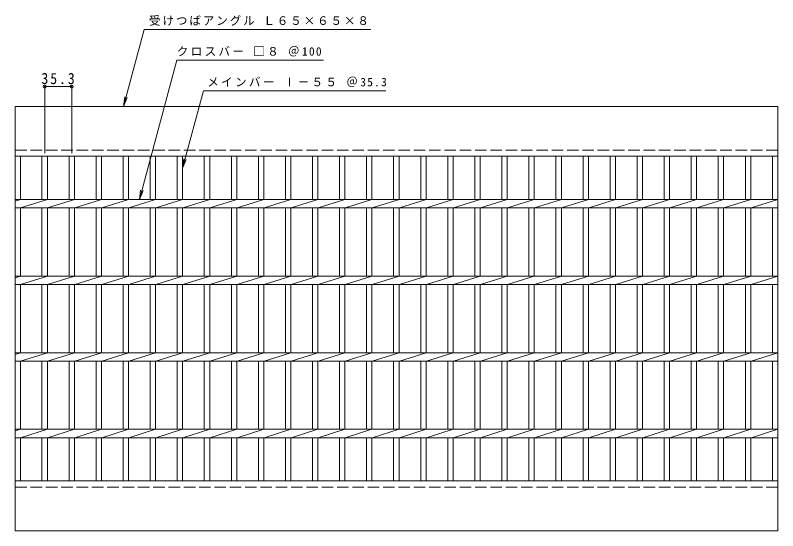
# Model space of a CAD drawing. Units: millimetres, scale not verified. Extents: x -775 to 923, y -681 to 682.
# Drawn here: x -773 to 222, y 8 to 682 of the extents above; entities that cross this region are included whole.
import ezdxf

# ---------------------------------------------------------------- set-up
doc = ezdxf.new("R2010")
doc.units = ezdxf.units.MM
doc.header["$LTSCALE"] = 5
doc.header["$PDMODE"] = 32
doc.header["$PDSIZE"] = 4
doc.linetypes.add('DASHED3', pattern=[4, 3, -1])
for name, color, linetype, lineweight in [('A-1_ピット', 2, 'Continuous', 9), ('A-2_蓋', 3, 'Continuous', 9), ('A-4_寸法', 7, 'Continuous', 9)]:
    doc.layers.add(name, color=color, linetype=linetype, lineweight=lineweight)
doc.styles.add('ＭＳ ゴシック', font='')
doc.styles.get('ＭＳ ゴシック').set_extended_font_data('MS Gothic')

msp = doc.modelspace()

# ---------------------------------------------------------------- linework, layer by layer
at = {"layer": 'A-1_ピット'}
for p, q in [((221.594, 562.463), (-773.406, 562.463)), ((-773.406, 562.463), (-773.406, 497.463)), ((221.594, 562.463), (221.594, 497.463)), ((221.594, 497.463), (-773.406, 497.463)), ((-773.406, 8.464), (-773.406, 73.464)), ((221.594, 73.464), (-773.406, 73.464))]:
    msp.add_line(p, q, dxfattribs=at)
at = {"layer": 'A-1_ピット', "linetype": 'DASHED3'}
for p, q in [((221.594, 505.463), (-773.406, 505.463)), ((221.594, 65.464), (-773.406, 65.464))]:
    msp.add_line(p, q, dxfattribs=at)
at = {"layer": 'A-1_ピット'}
msp.add_lwpolyline([(-773.406, 8.464), (221.594, 8.464), (221.594, 73.464)], dxfattribs=at)
at = {"layer": 'A-2_蓋'}
for p, q in [((-773.406, 497.463), (-773.406, 73.464)), ((-766.406, 440.963), (-766.406, 497.463)), ((-738.506, 497.463), (-738.506, 440.963)), ((-731.506, 497.463), (-731.506, 440.963)), ((-703.206, 497.463), (-703.206, 440.963)), ((-696.206, 497.463), (-696.206, 440.963)), ((-667.906, 497.463), (-667.906, 440.963)), ((-660.906, 497.463), (-660.906, 440.963)), ((-632.606, 497.463), (-632.606, 440.963)), ((-625.606, 497.463), (-625.606, 440.963)), ((-597.306, 497.463), (-597.306, 440.963)), ((-590.306, 497.463), (-590.306, 440.963)), ((-562.006, 497.463), (-562.006, 440.963)), ((-555.006, 497.463), (-555.006, 440.963)), ((-526.706, 497.463), (-526.706, 440.963)), ((-519.706, 497.463), (-519.706, 440.963)), ((-491.406, 497.463), (-491.406, 440.963)), ((-484.406, 497.463), (-484.406, 440.963)), ((-456.106, 497.463), (-456.106, 440.963)), ((-449.106, 497.463), (-449.106, 440.963)), ((-420.806, 497.463), (-420.806, 440.963)), ((-413.806, 497.463), (-413.806, 440.963)), ((-385.506, 497.463), (-385.506, 440.963)), ((-378.506, 497.463), (-378.506, 440.963)), ((-350.206, 497.463), (-350.206, 440.963)), ((-343.206, 497.463), (-343.206, 440.963)), ((-314.906, 497.463), (-314.906, 440.963)), ((-307.906, 497.463), (-307.906, 440.963)), ((-279.606, 497.463), (-279.606, 440.963)), ((-272.606, 497.463), (-272.606, 440.963)), ((-244.306, 497.463), (-244.306, 440.963)), ((-237.306, 497.463), (-237.306, 440.963)), ((-209.006, 497.463), (-209.006, 440.963)), ((-202.006, 497.463), (-202.006, 440.963)), ((-173.706, 497.463), (-173.706, 440.963)), ((-166.706, 497.463), (-166.706, 440.963)), ((-138.406, 497.463), (-138.406, 440.963)), ((-131.406, 497.463), (-131.406, 440.963)), ((-103.106, 497.463), (-103.106, 440.963)), ((-96.106, 497.463), (-96.106, 440.963)), ((-67.806, 497.463), (-67.806, 440.963)), ((-60.806, 497.463), (-60.806, 440.963)), ((-32.506, 497.463), (-32.506, 440.963)), ((-25.506, 497.463), (-25.506, 440.963)), ((2.794, 497.463), (2.794, 440.963)), ((9.794, 497.463), (9.794, 440.963)), ((38.094, 497.463), (38.094, 440.963)), ((45.093, 497.463), (45.093, 440.963)), ((73.394, 497.463), (73.394, 440.963)), ((80.394, 497.463), (80.394, 440.963)), ((108.694, 497.463), (108.694, 440.963)), ((115.694, 497.463), (115.694, 440.963)), ((143.994, 497.463), (143.994, 440.963)), ((150.994, 497.463), (150.994, 440.963)), ((179.294, 497.463), (179.294, 440.963)), ((186.294, 497.463), (186.294, 440.963)), ((214.594, 497.463), (214.594, 440.963)), ((221.594, 497.463), (221.594, 73.464)), ((-773.406, 438.757), (-766.406, 440.964)), ((-773.406, 440.963), (221.594, 440.963)), ((-766.406, 429.964), (-731.506, 440.964)), ((-731.106, 429.964), (-696.206, 440.964)), ((-695.806, 429.964), (-660.906, 440.964)), ((-660.506, 429.964), (-625.606, 440.964)), ((-625.206, 429.964), (-590.306, 440.964)), ((-589.906, 429.964), (-555.006, 440.964)), ((-554.606, 429.964), (-519.706, 440.964)), ((-519.306, 429.964), (-484.406, 440.964)), ((-484.006, 429.964), (-449.106, 440.964)), ((-448.706, 429.964), (-413.806, 440.964)), ((-413.406, 429.964), (-378.506, 440.964)), ((-378.106, 429.964), (-343.206, 440.964)), ((-342.806, 429.964), (-307.906, 440.964)), ((-307.506, 429.964), (-272.606, 440.964)), ((-272.206, 429.964), (-237.306, 440.964)), ((-236.906, 429.964), (-202.006, 440.964)), ((-201.606, 429.964), (-166.706, 440.964)), ((-166.306, 429.964), (-131.406, 440.964)), ((-131.007, 429.964), (-96.107, 440.964)), ((-95.706, 429.964), (-60.806, 440.964)), ((-60.406, 429.964), (-25.506, 440.964)), ((-25.106, 429.964), (9.793, 440.964)), ((10.194, 429.964), (45.093, 440.964)), ((45.494, 429.964), (80.394, 440.964)), ((80.794, 429.964), (115.693, 440.964)), ((116.094, 429.964), (150.994, 440.964)), ((151.394, 429.964), (186.294, 440.964)), ((186.694, 429.964), (221.593, 440.964)), ((-773.406, 429.964), (221.594, 429.964)), ((-766.406, 340.963), (-766.406, 429.964)), ((-738.506, 429.964), (-738.506, 340.963)), ((-731.506, 429.964), (-731.506, 340.963)), ((-703.206, 429.964), (-703.206, 340.963)), ((-696.206, 429.964), (-696.206, 340.963)), ((-667.906, 429.964), (-667.906, 340.963)), ((-660.906, 429.964), (-660.906, 340.963)), ((-632.606, 429.964), (-632.606, 340.963)), ((-625.606, 429.964), (-625.606, 340.963)), ((-597.306, 429.964), (-597.306, 340.963)), ((-590.306, 429.964), (-590.306, 340.963)), ((-562.006, 429.964), (-562.006, 340.963)), ((-555.006, 429.964), (-555.006, 340.963)), ((-526.706, 429.964), (-526.706, 340.963)), ((-519.706, 429.964), (-519.706, 340.963)), ((-491.406, 429.964), (-491.406, 340.963)), ((-484.406, 429.964), (-484.406, 340.963)), ((-456.106, 429.964), (-456.106, 340.963)), ((-449.106, 429.964), (-449.106, 340.963)), ((-420.806, 429.964), (-420.806, 340.963)), ((-413.806, 429.964), (-413.806, 340.963)), ((-385.506, 429.964), (-385.506, 340.963)), ((-378.506, 429.964), (-378.506, 340.963)), ((-350.206, 429.964), (-350.206, 340.963)), ((-343.206, 429.964), (-343.206, 340.963)), ((-314.906, 429.964), (-314.906, 340.963)), ((-307.906, 429.964), (-307.906, 340.963)), ((-279.606, 429.964), (-279.606, 340.963)), ((-272.606, 429.964), (-272.606, 340.963)), ((-244.306, 429.964), (-244.306, 340.963)), ((-237.306, 429.964), (-237.306, 340.963)), ((-209.006, 429.964), (-209.006, 340.963)), ((-202.006, 429.964), (-202.006, 340.963)), ((-173.706, 429.964), (-173.706, 340.963)), ((-166.706, 429.964), (-166.706, 340.963)), ((-138.406, 429.964), (-138.406, 340.963)), ((-131.406, 429.964), (-131.406, 340.963)), ((-103.106, 429.964), (-103.106, 340.963)), ((-96.106, 429.964), (-96.106, 340.963)), ((-67.806, 429.964), (-67.806, 340.963)), ((-60.806, 429.964), (-60.806, 340.963)), ((-32.506, 429.964), (-32.506, 340.963)), ((-25.506, 429.964), (-25.506, 340.963)), ((2.794, 429.964), (2.794, 340.963)), ((9.794, 429.964), (9.794, 340.963)), ((38.094, 429.964), (38.094, 340.963)), ((45.093, 429.964), (45.093, 340.963)), ((73.394, 429.964), (73.394, 340.963)), ((80.394, 429.964), (80.394, 340.963)), ((108.694, 429.964), (108.694, 340.963)), ((115.694, 429.964), (115.694, 340.963)), ((143.994, 429.964), (143.994, 340.963)), ((150.994, 429.964), (150.994, 340.963)), ((179.294, 429.964), (179.294, 340.963)), ((186.294, 429.964), (186.294, 340.963)), ((214.594, 429.964), (214.594, 340.963)), ((-773.406, 340.963), (221.594, 340.963)), ((-773.406, 338.757), (-766.406, 340.963)), ((-766.406, 329.963), (-731.506, 340.963)), ((-731.106, 329.963), (-696.206, 340.963)), ((-695.806, 329.963), (-660.906, 340.963)), ((-660.506, 329.963), (-625.606, 340.963)), ((-625.206, 329.963), (-590.306, 340.963)), ((-589.906, 329.963), (-555.006, 340.963)), ((-554.606, 329.963), (-519.706, 340.963)), ((-519.306, 329.963), (-484.406, 340.963)), ((-484.006, 329.963), (-449.106, 340.963)), ((-448.706, 329.963), (-413.806, 340.963)), ((-413.406, 329.963), (-378.506, 340.963)), ((-378.106, 329.963), (-343.206, 340.963)), ((-342.806, 329.963), (-307.906, 340.963)), ((-307.506, 329.963), (-272.606, 340.963)), ((-272.206, 329.963), (-237.306, 340.963)), ((-236.906, 329.963), (-202.006, 340.963)), ((-201.606, 329.963), (-166.706, 340.963)), ((-166.306, 329.963), (-131.406, 340.963)), ((-131.007, 329.963), (-96.107, 340.963)), ((-95.706, 329.963), (-60.806, 340.963)), ((-60.406, 329.963), (-25.506, 340.963)), ((-25.106, 329.963), (9.793, 340.963)), ((10.194, 329.963), (45.093, 340.963)), ((45.494, 329.963), (80.394, 340.963)), ((80.794, 329.963), (115.693, 340.963)), ((116.094, 329.963), (150.994, 340.963)), ((151.394, 329.963), (186.294, 340.963)), ((186.694, 329.963), (221.593, 340.963)), ((-773.406, 329.963), (221.594, 329.963)), ((-766.406, 240.963), (-766.406, 329.963)), ((-738.506, 329.963), (-738.506, 240.963)), ((-731.506, 329.963), (-731.506, 240.963)), ((-703.206, 329.963), (-703.206, 240.963)), ((-696.206, 329.963), (-696.206, 240.963)), ((-667.906, 329.963), (-667.906, 240.963)), ((-660.906, 329.963), (-660.906, 240.963)), ((-632.606, 329.963), (-632.606, 240.963)), ((-625.606, 329.963), (-625.606, 240.963)), ((-597.306, 329.963), (-597.306, 240.963)), ((-590.306, 329.963), (-590.306, 240.963)), ((-562.006, 329.963), (-562.006, 240.963)), ((-555.006, 329.963), (-555.006, 240.963)), ((-526.706, 329.963), (-526.706, 240.963)), ((-519.706, 329.963), (-519.706, 240.963)), ((-491.406, 329.963), (-491.406, 240.963)), ((-484.406, 329.963), (-484.406, 240.963)), ((-456.106, 329.963), (-456.106, 240.963)), ((-449.106, 329.963), (-449.106, 240.963)), ((-420.806, 329.963), (-420.806, 240.963)), ((-413.806, 329.963), (-413.806, 240.963)), ((-385.506, 329.963), (-385.506, 240.963)), ((-378.506, 329.963), (-378.506, 240.963)), ((-350.206, 329.963), (-350.206, 240.963)), ((-343.206, 329.963), (-343.206, 240.963)), ((-314.906, 329.963), (-314.906, 240.963)), ((-307.906, 329.963), (-307.906, 240.963)), ((-279.606, 329.963), (-279.606, 240.963)), ((-272.606, 329.963), (-272.606, 240.963)), ((-244.306, 329.963), (-244.306, 240.963)), ((-237.306, 329.963), (-237.306, 240.963)), ((-209.006, 329.963), (-209.006, 240.963)), ((-202.006, 329.963), (-202.006, 240.963)), ((-173.706, 329.963), (-173.706, 240.963)), ((-166.706, 329.963), (-166.706, 240.963)), ((-138.406, 329.963), (-138.406, 240.963)), ((-131.406, 329.963), (-131.406, 240.963)), ((-103.106, 329.963), (-103.106, 240.963)), ((-96.106, 329.963), (-96.106, 240.963)), ((-67.806, 329.963), (-67.806, 240.963)), ((-60.806, 329.963), (-60.806, 240.963)), ((-32.506, 329.963), (-32.506, 240.963)), ((-25.506, 329.963), (-25.506, 240.963)), ((2.794, 329.963), (2.794, 240.963)), ((9.794, 329.963), (9.794, 240.963)), ((38.094, 329.963), (38.094, 240.963)), ((45.093, 329.963), (45.093, 240.963)), ((73.394, 329.963), (73.394, 240.963)), ((80.394, 329.963), (80.394, 240.963)), ((108.694, 329.963), (108.694, 240.963)), ((115.694, 329.963), (115.694, 240.963)), ((143.994, 329.963), (143.994, 240.963)), ((150.994, 329.963), (150.994, 240.963)), ((179.294, 329.963), (179.294, 240.963)), ((186.294, 329.963), (186.294, 240.963)), ((214.594, 329.963), (214.594, 240.963)), ((-773.406, 240.963), (221.594, 240.963)), ((-773.406, 238.757), (-766.406, 240.963)), ((-766.406, 229.963), (-731.506, 240.963)), ((-731.106, 229.963), (-696.206, 240.963)), ((-695.806, 229.963), (-660.906, 240.963)), ((-660.506, 229.963), (-625.606, 240.963)), ((-625.206, 229.963), (-590.306, 240.963)), ((-589.906, 229.963), (-555.006, 240.963)), ((-554.606, 229.963), (-519.706, 240.963)), ((-519.306, 229.963), (-484.406, 240.963)), ((-484.006, 229.963), (-449.106, 240.963)), ((-448.706, 229.963), (-413.806, 240.963)), ((-413.406, 229.963), (-378.506, 240.963)), ((-378.106, 229.963), (-343.206, 240.963)), ((-342.806, 229.963), (-307.906, 240.963)), ((-307.506, 229.963), (-272.606, 240.963)), ((-272.206, 229.963), (-237.306, 240.963)), ((-236.906, 229.963), (-202.006, 240.963)), ((-201.606, 229.963), (-166.706, 240.963)), ((-166.306, 229.963), (-131.406, 240.963)), ((-131.007, 229.963), (-96.107, 240.963)), ((-95.706, 229.963), (-60.806, 240.963)), ((-60.406, 229.963), (-25.506, 240.963)), ((-25.106, 229.963), (9.793, 240.963)), ((10.194, 229.963), (45.093, 240.963)), ((45.494, 229.963), (80.394, 240.963)), ((80.794, 229.963), (115.693, 240.963)), ((116.094, 229.963), (150.994, 240.963)), ((151.394, 229.963), (186.294, 240.963)), ((186.694, 229.963), (221.593, 240.963)), ((-773.406, 229.964), (221.594, 229.964)), ((-766.406, 140.963), (-766.406, 229.964)), ((-738.506, 229.964), (-738.506, 140.963)), ((-731.506, 229.964), (-731.506, 140.963)), ((-703.206, 229.964), (-703.206, 140.963)), ((-696.206, 229.964), (-696.206, 140.963)), ((-667.906, 229.964), (-667.906, 140.963)), ((-660.906, 229.964), (-660.906, 140.963)), ((-632.606, 229.964), (-632.606, 140.963)), ((-625.606, 229.964), (-625.606, 140.963)), ((-597.306, 229.964), (-597.306, 140.963)), ((-590.306, 229.964), (-590.306, 140.963)), ((-562.006, 229.964), (-562.006, 140.963)), ((-555.006, 229.964), (-555.006, 140.963)), ((-526.706, 229.964), (-526.706, 140.963)), ((-519.706, 229.964), (-519.706, 140.963)), ((-491.406, 229.964), (-491.406, 140.963)), ((-484.406, 229.964), (-484.406, 140.963)), ((-456.106, 229.964), (-456.106, 140.963)), ((-449.106, 229.964), (-449.106, 140.963)), ((-420.806, 229.964), (-420.806, 140.963)), ((-413.806, 229.964), (-413.806, 140.963)), ((-385.506, 229.964), (-385.506, 140.963)), ((-378.506, 229.964), (-378.506, 140.963)), ((-350.206, 229.964), (-350.206, 140.963)), ((-343.206, 229.964), (-343.206, 140.963)), ((-314.906, 229.964), (-314.906, 140.963)), ((-307.906, 229.964), (-307.906, 140.963)), ((-279.606, 229.964), (-279.606, 140.963)), ((-272.606, 229.964), (-272.606, 140.963)), ((-244.306, 229.964), (-244.306, 140.963)), ((-237.306, 229.964), (-237.306, 140.963)), ((-209.006, 229.964), (-209.006, 140.963)), ((-202.006, 229.964), (-202.006, 140.963)), ((-173.706, 229.964), (-173.706, 140.963)), ((-166.706, 229.964), (-166.706, 140.963)), ((-138.406, 229.964), (-138.406, 140.963)), ((-131.406, 229.964), (-131.406, 140.963)), ((-103.106, 229.964), (-103.106, 140.963)), ((-96.106, 229.964), (-96.106, 140.963)), ((-67.806, 229.964), (-67.806, 140.963)), ((-60.806, 229.964), (-60.806, 140.963)), ((-32.506, 229.964), (-32.506, 140.963)), ((-25.506, 229.964), (-25.506, 140.963)), ((2.794, 229.964), (2.794, 140.963)), ((9.794, 229.964), (9.794, 140.963)), ((38.094, 229.964), (38.094, 140.963)), ((45.093, 229.964), (45.093, 140.963)), ((73.394, 229.964), (73.394, 140.963)), ((80.394, 229.964), (80.394, 140.963)), ((108.694, 229.964), (108.694, 140.963)), ((115.694, 229.964), (115.694, 140.963)), ((143.994, 229.964), (143.994, 140.963)), ((150.994, 229.964), (150.994, 140.963)), ((179.294, 229.964), (179.294, 140.963)), ((186.294, 229.964), (186.294, 140.963)), ((214.594, 229.964), (214.594, 140.963)), ((-773.406, 140.963), (221.594, 140.963)), ((-773.406, 138.757), (-766.406, 140.963)), ((-766.406, 129.964), (-731.506, 140.963)), ((-731.106, 129.964), (-696.206, 140.963)), ((-695.806, 129.964), (-660.906, 140.963)), ((-660.506, 129.964), (-625.606, 140.963)), ((-625.206, 129.964), (-590.306, 140.963)), ((-589.906, 129.964), (-555.006, 140.963)), ((-554.606, 129.964), (-519.706, 140.963)), ((-519.306, 129.964), (-484.406, 140.963)), ((-484.006, 129.964), (-449.106, 140.963)), ((-448.706, 129.964), (-413.806, 140.963)), ((-413.406, 129.964), (-378.506, 140.963)), ((-378.106, 129.964), (-343.206, 140.963)), ((-342.806, 129.964), (-307.906, 140.963)), ((-307.506, 129.964), (-272.606, 140.963)), ((-272.206, 129.964), (-237.306, 140.963)), ((-236.906, 129.964), (-202.006, 140.963)), ((-201.606, 129.964), (-166.706, 140.963)), ((-166.306, 129.964), (-131.406, 140.963)), ((-131.007, 129.964), (-96.107, 140.963)), ((-95.706, 129.964), (-60.806, 140.963)), ((-60.406, 129.964), (-25.506, 140.963)), ((-25.106, 129.964), (9.793, 140.963)), ((10.194, 129.964), (45.093, 140.963)), ((45.494, 129.964), (80.394, 140.963)), ((80.794, 129.964), (115.693, 140.963)), ((116.094, 129.964), (150.994, 140.963)), ((151.394, 129.964), (186.294, 140.963)), ((186.694, 129.964), (221.593, 140.963)), ((-773.406, 129.963), (221.594, 129.963)), ((-766.406, 73.464), (-766.406, 129.963)), ((-738.506, 129.963), (-738.506, 73.464)), ((-731.506, 129.963), (-731.506, 73.464)), ((-703.206, 129.963), (-703.206, 73.464)), ((-696.206, 129.963), (-696.206, 73.464)), ((-667.906, 129.963), (-667.906, 73.464)), ((-660.906, 129.963), (-660.906, 73.464)), ((-632.606, 129.963), (-632.606, 73.464)), ((-625.606, 129.963), (-625.606, 73.464)), ((-597.306, 129.963), (-597.306, 73.464)), ((-590.306, 129.963), (-590.306, 73.464)), ((-562.006, 129.963), (-562.006, 73.464)), ((-555.006, 129.963), (-555.006, 73.464)), ((-526.706, 129.963), (-526.706, 73.464)), ((-519.706, 129.963), (-519.706, 73.464)), ((-491.406, 129.963), (-491.406, 73.464)), ((-484.406, 129.963), (-484.406, 73.464)), ((-456.106, 129.963), (-456.106, 73.464)), ((-449.106, 129.963), (-449.106, 73.464)), ((-420.806, 129.963), (-420.806, 73.464)), ((-413.806, 129.963), (-413.806, 73.464)), ((-385.506, 129.963), (-385.506, 73.464)), ((-378.506, 129.963), (-378.506, 73.464)), ((-350.206, 129.963), (-350.206, 73.464)), ((-343.206, 129.963), (-343.206, 73.464)), ((-314.906, 129.963), (-314.906, 73.464)), ((-307.906, 129.963), (-307.906, 73.464)), ((-279.606, 129.963), (-279.606, 73.464)), ((-272.606, 129.963), (-272.606, 73.464)), ((-244.306, 129.963), (-244.306, 73.464)), ((-237.306, 129.963), (-237.306, 73.464)), ((-209.006, 129.963), (-209.006, 73.464)), ((-202.006, 129.963), (-202.006, 73.464)), ((-173.706, 129.963), (-173.706, 73.464)), ((-166.706, 129.963), (-166.706, 73.464)), ((-138.406, 129.963), (-138.406, 73.464)), ((-131.406, 129.963), (-131.406, 73.464)), ((-103.106, 129.963), (-103.106, 73.464)), ((-96.106, 129.963), (-96.106, 73.464)), ((-67.806, 129.963), (-67.806, 73.464)), ((-60.806, 129.963), (-60.806, 73.464)), ((-32.506, 129.963), (-32.506, 73.464)), ((-25.506, 129.963), (-25.506, 73.464)), ((2.794, 129.963), (2.794, 73.464)), ((9.794, 129.963), (9.794, 73.464)), ((38.094, 129.963), (38.094, 73.464)), ((45.093, 129.963), (45.093, 73.464)), ((73.394, 129.963), (73.394, 73.464)), ((80.394, 129.963), (80.394, 73.464)), ((108.694, 129.963), (108.694, 73.464)), ((115.694, 129.963), (115.694, 73.464)), ((143.994, 129.963), (143.994, 73.464)), ((150.994, 129.963), (150.994, 73.464)), ((179.294, 129.963), (179.294, 73.464)), ((186.294, 129.963), (186.294, 73.464)), ((214.594, 129.963), (214.594, 73.464))]:
    msp.add_line(p, q, dxfattribs=at)
at = {"layer": 'A-4_寸法'}
for p, q in [((-735.006, 501.265), (-735.006, 589.911)), ((-735.006, 588.411), (-699.706, 588.411)), ((-699.706, 501.265), (-699.706, 589.911)), ((-632.23, 562.463), (-630.598, 574.856)), ((-632.23, 562.463), (-627.446, 574.012)), ((-555.006, 481.713), (-553.374, 494.107)), ((-555.006, 481.713), (-550.222, 493.262)), ((-611.456, 440.963), (-609.825, 453.356)), ((-611.456, 440.963), (-606.673, 452.512))]:
    msp.add_line(p, q, dxfattribs=at)
for points in [[(-632.23, 562.463), (-605.369, 662.708), (-309.383, 662.708)], [(-611.456, 440.963), (-562.758, 622.708), (-371.144, 622.708)], [(-555.006, 481.713), (-527.944, 582.708), (-290.037, 582.708)]]:
    msp.add_lwpolyline(points, dxfattribs=at)
for p in [(-735.006, 588.411), (-699.706, 588.411)]:
    msp.add_point(p, dxfattribs=at)

# ---------------------------------------------------------------- texts
at = {"layer": 'A-4_寸法', "char_height": 11, "attachment_point": 7, "style": 'ＭＳ ゴシック'}
for s, insert in [('\\T1.17;受けつばアングル\\~Ｌ６５×６５×８', (-598.868, 667.708)), ('\\T1.21;クロスバー\\~□８\\~＠100', (-562.603, 627.708)), ('\\T1.21;メインバー\\~Ⅰ－５５\\~＠35.3', (-522.851, 587.708))]:
    msp.add_mtext(s, dxfattribs=dict(at, insert=insert))
at = {"layer": 'A-4_寸法', "color": 2, "insert": (-739.231, 591.411), "char_height": 14.66, "attachment_point": 7, "style": 'ＭＳ ゴシック'}
msp.add_mtext('\\T1.28;\\W0.9;35.3', dxfattribs=at)

doc.saveas('drawing.dxf')
